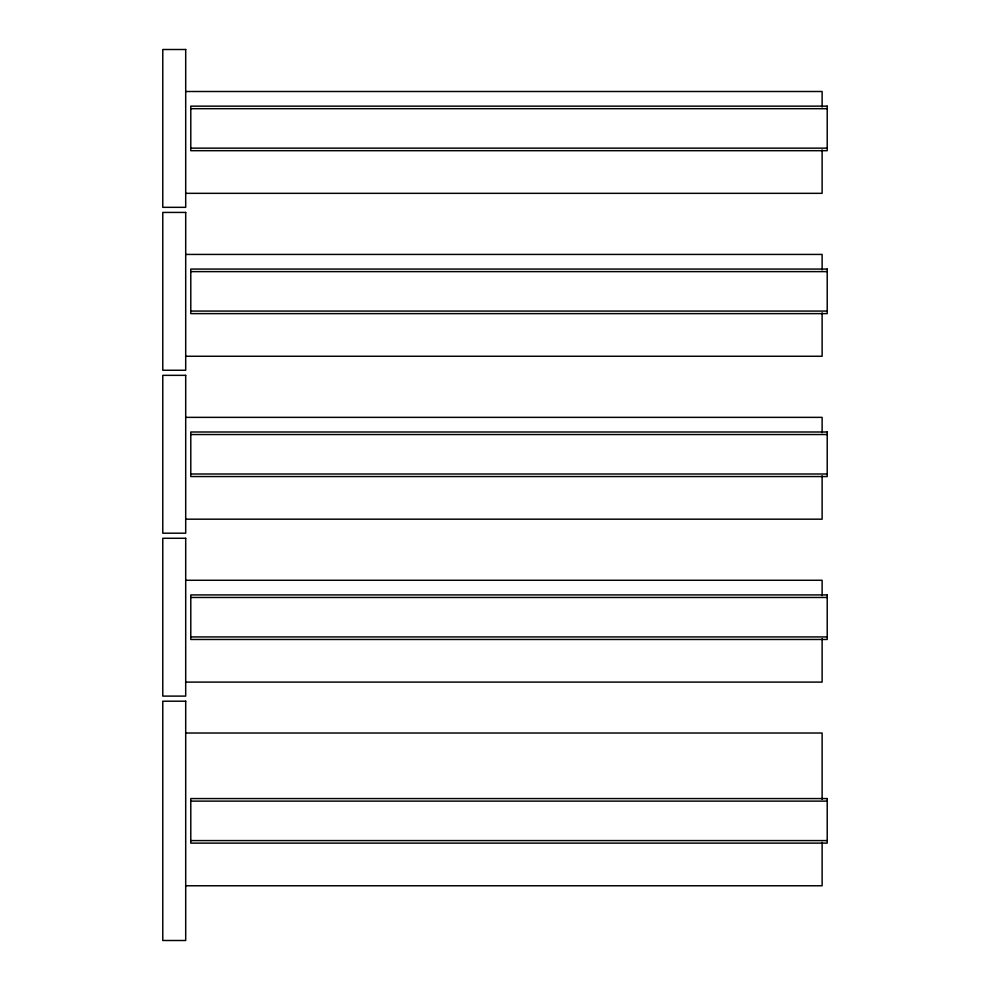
<?xml version="1.0" encoding="UTF-8"?>
<svg xmlns="http://www.w3.org/2000/svg" width="990" height="990" viewBox="0 0 990 990"><rect width="100%" height="100%" fill="white"/><g stroke="black" fill="none" stroke-linecap="round" stroke-linejoin="round"><path stroke-width="1.49" d="M185.699 91.501L822.121 91.501L822.121 106.932M190.785 108.69L827.219 108.69M190.785 148.141L827.219 148.141M185.699 193.335L822.121 193.335L822.121 149.911M185.699 254.43L822.121 254.43L822.121 269.862M190.785 271.619L827.219 271.619M190.785 311.07L827.219 311.07M185.699 356.264L822.121 356.264L822.121 312.84M185.699 417.359L822.121 417.359L822.121 432.779M190.785 434.536L827.219 434.536M190.785 474L827.219 474M185.699 519.181L822.121 519.181L822.121 475.757M185.699 580.276L822.121 580.276L822.121 595.708M190.785 597.465L827.219 597.465M190.785 636.929L827.219 636.929M185.699 682.11L822.121 682.11L822.121 638.686M185.699 733.021L822.121 733.021L822.121 799.363M190.785 801.12L827.219 801.12M190.785 840.584L827.219 840.584M185.699 885.765L822.121 885.765L822.121 842.317M185.699 49.5L162.781 49.5L162.781 207.331L185.699 207.331L185.699 49.5M827.219 106.14L190.785 106.14L190.785 150.69L827.219 150.69L827.219 106.14M185.699 212.429L162.781 212.429L162.781 370.26L185.699 370.26L185.699 212.429M827.219 269.07L190.785 269.07L190.785 313.62L827.219 313.62L827.219 269.07M185.699 375.346L162.781 375.346L162.781 533.189L185.699 533.189L185.699 375.346M827.219 431.999L190.785 431.999L190.785 476.549L827.219 476.549L827.219 431.999M185.699 538.275L162.781 538.275L162.781 696.106L185.699 696.106L185.699 538.275M827.219 594.916L190.785 594.916L190.785 639.466L827.219 639.466L827.219 594.916M185.699 701.205L162.781 701.205L162.781 940.5L185.699 940.5L185.699 701.205M827.219 798.571L190.785 798.571L190.785 843.121L827.219 843.121L827.219 798.571"/></g></svg>
